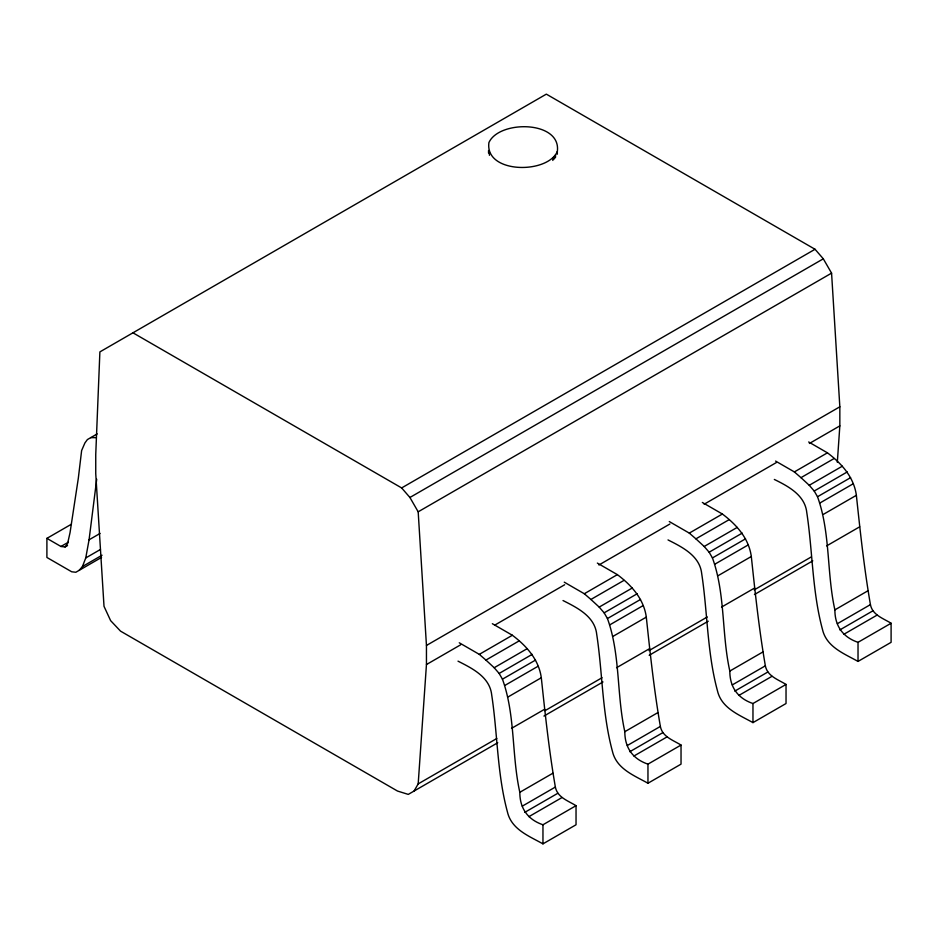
<?xml version="1.0" encoding="UTF-8"?>
<svg xmlns="http://www.w3.org/2000/svg" width="938" height="938" viewBox="0 0 938 938"><rect width="100%" height="100%" fill="white"/><g stroke="black" fill="none" stroke-linecap="round" stroke-linejoin="round"><path stroke-width="1.41" d="M414.057 791.051L418.184 783.887L426.45 664.55L426.45 645.461L418.184 511.808L409.918 497.48L401.652 487.936L132.95 332.802M837.317 462.27L839.838 425.887L839.838 406.799L831.572 273.134L823.306 258.818L815.04 249.274L546.338 94.14L99.885 351.902L95.746 454.531L95.746 473.62L104.012 606.323L110.625 620.639L120.545 631.145L397.513 791.051L408.264 794.392L497.75 742.732M79.144 570.351L82.45 566.529L85.757 557.934L89.063 539.796L96.708 479.259M557.324 151.593C561.604 120.545 499.286 119.747 488.921 142.576C484.641 173.636 546.96 174.421 557.324 151.593L557.324 154.184M101.562 557.407L75.837 572.262L71.698 571.781L46.9 557.465L46.9 538.365L60.958 546.479L65.085 546.96L67.571 543.618L70.045 532.643L78.323 478.228L81.629 450.533L84.936 442.9L87.41 439.559L97.212 433.895M46.9 538.365L71.394 524.225M60.958 546.479L68.31 542.234M65.085 546.96L67.536 545.541M89.063 539.796L100.085 533.441M85.757 557.934L100.46 549.457M82.45 566.529L102.054 555.214M401.652 487.936L815.04 249.274M409.918 497.48L823.306 258.818M418.184 511.808L831.572 273.134M426.45 645.461L839.838 406.799M426.45 664.55L460.687 644.781M494.924 625.025L564.676 584.749M598.913 564.993L669.92 523.99M704.157 504.222L776.441 462.493M809.412 443.463L839.838 425.887M775.585 461.074L794.369 471.92L827.433 452.831C841.538 463.419 853.908 477.149 856.371 495.311C860.263 531.834 864.168 568.428 870.429 604.623C872.375 614.976 883.233 618.388 891.1 623.242L891.1 642.331L858.024 661.419C843.954 653.528 826.472 646.986 822.474 629.445C812.191 591.374 812.683 551.321 806.774 512.5C804.945 495.147 788.307 486.294 774.331 479.447M459.268 642.788L479.306 654.361L512.371 635.26C526.476 645.86 538.834 659.59 541.308 677.752C545.201 714.275 549.093 750.857 555.366 787.052C557.313 797.406 568.17 800.818 576.038 805.672L576.038 824.772L542.961 843.86C528.88 835.969 511.409 829.415 507.411 811.874C497.128 773.815 497.609 733.75 491.7 694.929C489.824 676.99 472.248 668.372 458.014 661.161M564.266 582.17L584.304 593.742L617.368 574.642C631.473 585.23 643.831 598.96 646.305 617.122C650.198 653.645 654.103 690.239 660.364 726.434C662.31 736.787 673.167 740.199 681.035 745.053L681.035 764.142L647.959 783.242C633.877 775.339 616.407 768.797 612.408 751.256C602.126 713.185 602.618 673.132 596.709 634.311C594.821 616.372 577.245 607.754 563.023 600.543M669.275 521.551L689.301 533.112L722.377 514.024C736.482 524.612 748.841 538.342 751.315 556.504C755.196 593.027 759.1 629.621 765.361 665.816C767.307 676.169 778.165 679.581 786.032 684.435L786.032 703.523L752.968 722.623C738.886 714.721 721.404 708.178 717.418 690.638C707.123 652.567 707.615 612.514 701.706 573.693C699.818 555.753 682.243 547.124 668.02 539.925M794.369 471.92L800.982 477.653L834.058 458.553M479.306 654.361L485.919 660.082L518.984 640.994M584.304 593.742L590.917 599.464L623.981 580.376M689.301 533.112L695.914 538.846L728.99 519.746M800.982 477.653L809.248 485.286L842.324 466.198M485.919 660.082L494.185 667.727L527.25 648.627M590.917 599.464L599.183 607.097L632.259 588.009M695.914 538.846L704.18 546.479L737.256 527.391M809.248 485.286L814.207 491.02L847.284 471.92M494.185 667.727L499.145 673.449L532.209 654.361M599.183 607.097L604.142 612.831L637.219 593.742M704.18 546.479L709.14 552.212L742.216 533.112M891.1 623.242L858.024 642.331C842.77 637.172 834.843 625.845 834.879 609.876C826.613 572.684 830.529 532.737 817.514 496.741L850.59 477.653M576.038 805.672L542.961 824.772C527.707 819.601 519.781 808.286 519.816 792.305C511.55 755.113 515.466 715.178 502.451 679.182L535.528 660.082M681.035 745.053L647.959 764.142C632.704 758.983 624.778 747.668 624.814 731.687C616.547 694.495 620.464 654.56 607.449 618.552L640.525 599.464M786.032 684.435L752.968 703.523C737.714 698.364 729.787 687.038 729.811 671.069C721.545 633.877 725.461 593.93 712.446 557.934L745.522 538.846M820 502.944L853.064 483.856M504.937 685.385L538.002 666.297M609.935 624.767L642.999 605.667M714.932 564.137L748.008 545.048M823.306 514.399L856.371 495.311M508.244 696.84L541.308 677.752M613.241 636.222L646.305 617.122M718.238 575.604L751.315 556.504M826.613 545.904L859.677 526.816M511.55 728.345L544.615 709.257M616.547 667.727L649.612 648.627M721.545 607.097L754.621 588.009M418.184 783.887L496.812 738.499M544.99 710.676L602.055 677.728M648.967 650.644L707.299 616.97M754.222 589.885L811.288 556.938M543.946 716.057L602.993 681.961M649.19 655.287L708.237 621.202M754.445 594.528L812.777 560.854M834.879 609.876L867.955 590.776M519.816 792.305L552.881 773.217M624.814 731.687L657.89 712.599M729.811 671.069L762.887 651.969M837.364 623.711L870.429 604.623M522.29 806.152L555.366 787.052M627.299 745.534L660.364 726.434M732.297 684.904L765.361 665.816M839.838 629.926L872.915 610.826M524.776 812.355L557.84 793.267M629.773 751.737L662.849 732.637M734.771 691.118L767.847 672.018M843.977 634.217L877.042 615.129M528.903 816.658L561.979 797.558M633.912 756.028L666.977 736.94M738.91 695.41L771.974 676.321M90.716 437.647L95.676 437.647M808.662 441.986L827.433 452.831M702.339 502.451L722.377 514.024M597.342 563.081L617.368 574.642M492.344 623.7L512.371 635.26M814.207 491.02L817.514 496.741M709.14 552.212L712.446 557.934M604.142 612.831L607.449 618.552M499.145 673.449L502.451 679.182M858.024 642.331L858.024 661.419M752.968 703.523L752.968 722.623M647.959 764.142L647.959 783.242M555.531 154.84L555.531 157.432M554.721 155.872L554.721 158.463M553.819 156.881L553.819 159.472M552.822 157.865L552.822 160.457M542.961 824.772L542.961 843.86M489.413 152.695L489.413 155.286M488.546 150.479L488.546 153.07"/></g></svg>
